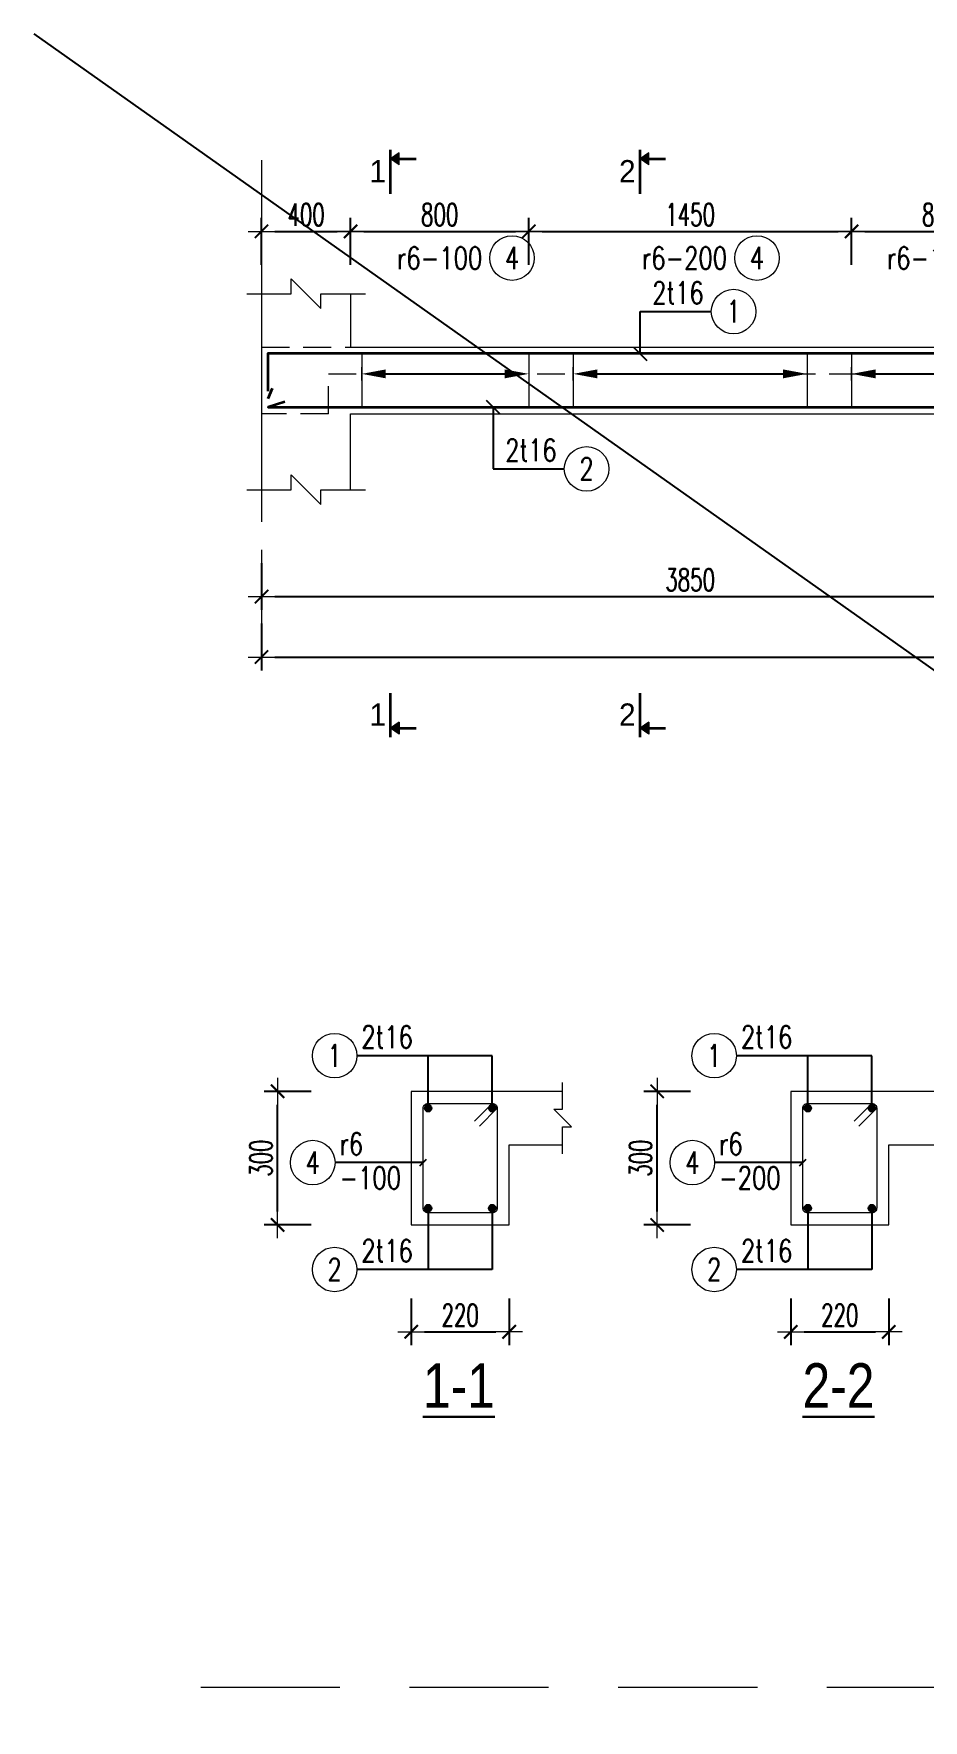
# Model space of a CAD drawing. Header units: millimetres. Extents: x -529861 to -223882, y -171969 to 61504.
# Drawn here: x -427219 to -423223, y -89836 to -82263 of the extents above; entities that cross this region are included whole.
import ezdxf
from ezdxf.enums import TextEntityAlignment as Align

# ---------------------------------------------------------------- set-up
doc = ezdxf.new("R2010")
doc.units = ezdxf.units.MM
doc.header["$LTSCALE"] = 5000
doc.linetypes.add('CENTER', pattern=[2, 1.25, -0.25, 0.25, -0.25])
doc.linetypes.add('HIDDEN', pattern=[0.375, 0.25, -0.125])
doc.layers.get('Defpoints').update_dxf_attribs({"color": 143})
for name, color, linetype, lineweight in [('kata_dim', 8, 'Continuous', 15), ('kata_grid', 8, 'CENTER', 5), ('kata_net khuat', 9, 'HIDDEN', 5), ('kata_net manh', 8, 'Continuous', 5), ('kata_net thay', 4, 'Continuous', 20), ('kata_text', 7, 'Continuous', 30), ('kata_thep chu', 1, 'Continuous', 35), ('kata_thep dai', 220, 'Continuous', 20)]:
    doc.layers.add(name, color=color, linetype=linetype, lineweight=lineweight)
doc.layers.add('KCS_Plotter', color=11, linetype='Continuous', plot=False)
doc.styles.add('General text 1', font='')
doc.styles.add('kata_text', font='arial.ttf', dxfattribs={"width": 0.8})
doc.styles.add('vnsimpli', font='vnsimli.shx', dxfattribs={"width": 0.65})
doc.styles.get('General text 1').set_extended_font_data('.VnAvantH')
doc.dimstyles.new('kata_dim_20', dxfattribs={"dimscale": 20, "dimtxt": 2.5, "dimasz": 1.5, "dimexe": 1.5, "dimexo": 2.5, "dimtad": 1, "dimdec": 0, "dimzin": 0, "dimdsep": 46, "dimtxsty": 'vnsimpli', "dimblk": 'kata_block_ArchTick', "dimcen": 0.09, "dimdle": 1.2, "dimclrd": 8, "dimclre": 8, "dimclrt": 3, "dimadec": 0, "dimazin": 0, "dimtfac": 1, "dimtdec": 0, "dimtix": 1, "dimtofl": 0, "dimtmove": 0, "dimatfit": 3, "dimfxl": 3.75, "dimfxlon": 1, "dimtolj": 1, "dimtzin": 0, "dimarcsym": 0})
doc.dimstyles.new('kata_dim_40', dxfattribs={"dimscale": 40, "dimtxt": 2.5, "dimasz": 1.5, "dimexe": 1.5, "dimexo": 2.5, "dimtad": 1, "dimdec": 0, "dimzin": 0, "dimdsep": 46, "dimtxsty": 'vnsimpli', "dimblk": 'kata_block_ArchTick', "dimcen": 0.09, "dimdle": 1.2, "dimclrd": 8, "dimclre": 8, "dimclrt": 3, "dimadec": 0, "dimazin": 0, "dimtfac": 1, "dimtdec": 0, "dimtix": 1, "dimtofl": 0, "dimtmove": 0, "dimatfit": 3, "dimfxl": 3.75, "dimfxlon": 1, "dimtolj": 1, "dimtzin": 0, "dimarcsym": 0})
doc.dimstyles.new('kata_rai_thep', dxfattribs={"dimtxt": 2, "dimasz": 1, "dimexe": 0, "dimexo": 0, "dimtad": 1, "dimdec": 0, "dimzin": 12, "dimdsep": 46, "dimtxsty": 'kata_text', "dimblk": 'kata_block_RUNTIC', "dimcen": 0, "dimse1": 1, "dimse2": 1, "dimclrd": 6, "dimclre": 6, "dimclrt": 7, "dimadec": 0, "dimazin": 3, "dimtfac": 1, "dimtdec": 0, "dimtmove": 2, "dimatfit": 3, "dimldrblk": 'kata_block_LEADERTIC', "dimfxl": 1, "dimtolj": 1, "dimtzin": 0, "dimlwd": -1, "dimlwe": -1, "dimarcsym": 0})

# ---------------------------------------------------------------- blocks, each defined once
blk = doc.blocks.new('kata_block_ArchTick')
at = {"color": 8}
blk.add_line((1, 0), (-1, 0), dxfattribs=at)
at = {"color": 8, "const_width": 0.15}
blk.add_lwpolyline([(-0.5, -0.5), (0.5, 0.5)], dxfattribs=at)
blk = doc.blocks.new('*D335')
at = {"layer": 'Defpoints', "color": 0, "linetype": 'ByBlock', "ltscale": 1500, "transparency": 16777216}
for p in [(-425795.4, -83150.2), (-426195.4, -83670.2), (-425795.4, -83670.2)]:
    blk.add_point(p, dxfattribs=at)
at = {"layer": 'kata_dim', "color": 8, "linetype": 'ByBlock', "lineweight": -2, "ltscale": 1500, "transparency": 16777216}
for p, q in [((-426195.4, -83300.2), (-426195.4, -83090.2)), ((-426135.4, -83150.2), (-425855.4, -83150.2)), ((-425795.4, -83300.2), (-425795.4, -83090.2))]:
    blk.add_line(p, q, dxfattribs=at)
at = {"layer": 'kata_dim', "color": 8, "linetype": 'ByBlock', "lineweight": -2, "ltscale": 1500, "transparency": 16777216, "xscale": 60, "yscale": 60, "zscale": 60, "rotation": 180}
blk.add_blockref('kata_block_ArchTick', (-426195.4, -83150.2), dxfattribs=at)
at = {"layer": 'kata_dim', "color": 8, "linetype": 'ByBlock', "lineweight": -2, "ltscale": 1500, "transparency": 16777216, "xscale": 60, "yscale": 60, "zscale": 60}
blk.add_blockref('kata_block_ArchTick', (-425795.4, -83150.2), dxfattribs=at)
at = {"layer": 'kata_dim', "color": 3, "linetype": 'ByBlock', "ltscale": 1500, "transparency": 16777216, "insert": (-425995.4, -83075.2), "char_height": 100, "attachment_point": 5, "style": 'vnsimpli'}
blk.add_mtext('\\A1;400', dxfattribs=at)
blk = doc.blocks.new('*D337')
at = {"layer": 'Defpoints', "color": 0, "linetype": 'ByBlock', "ltscale": 1500, "transparency": 16777216}
for p in [(-424995.4, -83150.2), (-425795.4, -83670.2), (-424995.4, -83670.2)]:
    blk.add_point(p, dxfattribs=at)
at = {"layer": 'kata_dim', "color": 8, "linetype": 'ByBlock', "lineweight": -2, "ltscale": 1500, "transparency": 16777216}
for p, q in [((-425795.4, -83300.2), (-425795.4, -83090.2)), ((-425735.4, -83150.2), (-425055.4, -83150.2)), ((-424995.4, -83300.2), (-424995.4, -83090.2))]:
    blk.add_line(p, q, dxfattribs=at)
at = {"layer": 'kata_dim', "color": 8, "linetype": 'ByBlock', "lineweight": -2, "ltscale": 1500, "transparency": 16777216, "xscale": 60, "yscale": 60, "zscale": 60, "rotation": 180}
blk.add_blockref('kata_block_ArchTick', (-425795.4, -83150.2), dxfattribs=at)
at = {"layer": 'kata_dim', "color": 8, "linetype": 'ByBlock', "lineweight": -2, "ltscale": 1500, "transparency": 16777216, "xscale": 60, "yscale": 60, "zscale": 60}
blk.add_blockref('kata_block_ArchTick', (-424995.4, -83150.2), dxfattribs=at)
at = {"layer": 'kata_dim', "color": 3, "linetype": 'ByBlock', "ltscale": 1500, "transparency": 16777216, "insert": (-425395.4, -83075.2), "char_height": 100, "attachment_point": 5, "style": 'vnsimpli'}
blk.add_mtext('\\A1;800', dxfattribs=at)
blk = doc.blocks.new('*D338')
at = {"layer": 'Defpoints', "color": 0, "linetype": 'ByBlock', "ltscale": 1500, "transparency": 16777216}
for p in [(-423545.4, -83150.2), (-424995.4, -83670.2), (-423545.4, -83670.2)]:
    blk.add_point(p, dxfattribs=at)
at = {"layer": 'kata_dim', "color": 8, "linetype": 'ByBlock', "lineweight": -2, "ltscale": 1500, "transparency": 16777216}
for p, q in [((-424995.4, -83300.2), (-424995.4, -83090.2)), ((-424935.4, -83150.2), (-423605.4, -83150.2)), ((-423545.4, -83300.2), (-423545.4, -83090.2))]:
    blk.add_line(p, q, dxfattribs=at)
at = {"layer": 'kata_dim', "color": 8, "linetype": 'ByBlock', "lineweight": -2, "ltscale": 1500, "transparency": 16777216, "xscale": 60, "yscale": 60, "zscale": 60, "rotation": 180}
blk.add_blockref('kata_block_ArchTick', (-424995.4, -83150.2), dxfattribs=at)
at = {"layer": 'kata_dim', "color": 8, "linetype": 'ByBlock', "lineweight": -2, "ltscale": 1500, "transparency": 16777216, "xscale": 60, "yscale": 60, "zscale": 60}
blk.add_blockref('kata_block_ArchTick', (-423545.4, -83150.2), dxfattribs=at)
at = {"layer": 'kata_dim', "color": 3, "linetype": 'ByBlock', "ltscale": 1500, "transparency": 16777216, "insert": (-424270.4, -83075.2), "char_height": 100, "attachment_point": 5, "style": 'vnsimpli'}
blk.add_mtext('\\A1;1450', dxfattribs=at)
blk = doc.blocks.new('*D339')
at = {"layer": 'Defpoints', "color": 0, "linetype": 'ByBlock', "ltscale": 1500, "transparency": 16777216}
for p in [(-422745.4, -83150.2), (-423545.4, -83670.2), (-422745.4, -83670.2)]:
    blk.add_point(p, dxfattribs=at)
at = {"layer": 'kata_dim', "color": 8, "linetype": 'ByBlock', "lineweight": -2, "ltscale": 1500, "transparency": 16777216}
for p, q in [((-423545.4, -83300.2), (-423545.4, -83090.2)), ((-423485.4, -83150.2), (-422805.4, -83150.2)), ((-422745.4, -83300.2), (-422745.4, -83090.2))]:
    blk.add_line(p, q, dxfattribs=at)
at = {"layer": 'kata_dim', "color": 8, "linetype": 'ByBlock', "lineweight": -2, "ltscale": 1500, "transparency": 16777216, "xscale": 60, "yscale": 60, "zscale": 60, "rotation": 180}
blk.add_blockref('kata_block_ArchTick', (-423545.4, -83150.2), dxfattribs=at)
at = {"layer": 'kata_dim', "color": 8, "linetype": 'ByBlock', "lineweight": -2, "ltscale": 1500, "transparency": 16777216, "xscale": 60, "yscale": 60, "zscale": 60}
blk.add_blockref('kata_block_ArchTick', (-422745.4, -83150.2), dxfattribs=at)
at = {"layer": 'kata_dim', "color": 3, "linetype": 'ByBlock', "ltscale": 1500, "transparency": 16777216, "insert": (-423145.4, -83075.2), "char_height": 100, "attachment_point": 5, "style": 'vnsimpli'}
blk.add_mtext('\\A1;800', dxfattribs=at)
blk = doc.blocks.new('*D349')
at = {"layer": 'Defpoints', "color": 0, "linetype": 'ByBlock', "ltscale": 1500, "transparency": 16777216}
for p in [(-426195.4, -83970.2), (-422345.4, -83970.2), (-422345.4, -84790.2)]:
    blk.add_point(p, dxfattribs=at)
at = {"layer": 'kata_dim', "color": 8, "linetype": 'ByBlock', "lineweight": -2, "ltscale": 1500, "transparency": 16777216}
for p, q in [((-426195.4, -84640.2), (-426195.4, -84850.2)), ((-422345.4, -84640.2), (-422345.4, -84850.2)), ((-426135.4, -84790.2), (-422405.4, -84790.2))]:
    blk.add_line(p, q, dxfattribs=at)
at = {"layer": 'kata_dim', "color": 8, "linetype": 'ByBlock', "lineweight": -2, "ltscale": 1500, "transparency": 16777216, "xscale": 60, "yscale": 60, "zscale": 60, "rotation": 180}
blk.add_blockref('kata_block_ArchTick', (-426195.4, -84790.2), dxfattribs=at)
at = {"layer": 'kata_dim', "color": 8, "linetype": 'ByBlock', "lineweight": -2, "ltscale": 1500, "transparency": 16777216, "xscale": 60, "yscale": 60, "zscale": 60}
blk.add_blockref('kata_block_ArchTick', (-422345.4, -84790.2), dxfattribs=at)
at = {"layer": 'kata_dim', "color": 3, "linetype": 'ByBlock', "ltscale": 1500, "transparency": 16777216, "insert": (-424270.4, -84715.2), "char_height": 100, "attachment_point": 5, "style": 'vnsimpli'}
blk.add_mtext('\\A1;3850', dxfattribs=at)
blk = doc.blocks.new('kata_block_RUNTIC')
at = {"layer": 'kata_dim', "color": 6}
blk.add_line((0, 0.75), (0, -0.75), dxfattribs=at)
blk.add_lwpolyline([(0, 0, 0, 1, 0), (-2.7, 0, 1, 1, 0)], format="xyseb", dxfattribs=at)
blk = doc.blocks.new('*D352')
at = {"layer": 'Defpoints', "color": 6, "linetype": 'ByBlock', "ltscale": 1500, "transparency": 16777216}
blk.add_line((-425705.4, -83790.2), (-425035.4, -83790.2), dxfattribs=at)
at = {"layer": 'Defpoints', "color": 0, "linetype": 'ByBlock', "ltscale": 1500, "transparency": 16777216}
for p in [(-425745.4, -83790.2), (-424995.4, -83790.2), (-424995.4, -83790.2)]:
    blk.add_point(p, dxfattribs=at)
at = {"layer": 'Defpoints', "color": 6, "linetype": 'ByBlock', "ltscale": 1500, "transparency": 16777216, "xscale": 40, "yscale": 40, "zscale": 40, "rotation": 180}
blk.add_blockref('kata_block_RUNTIC', (-425745.4, -83790.2), dxfattribs=at)
at = {"layer": 'Defpoints', "color": 6, "linetype": 'ByBlock', "ltscale": 1500, "transparency": 16777216, "xscale": 40, "yscale": 40, "zscale": 40}
blk.add_blockref('kata_block_RUNTIC', (-424995.4, -83790.2), dxfattribs=at)
blk = doc.blocks.new('kata_block_LEADERTIC')
at = {"layer": 'kata_dim', "color": 6}
blk.add_lwpolyline([(0, 0, 0, 1, 0), (-2.7, 0, 1, 1, 0)], format="xyseb", dxfattribs=at)
blk = doc.blocks.new('*D353')
at = {"layer": 'Defpoints', "color": 6, "linetype": 'ByBlock', "ltscale": 1500, "transparency": 16777216}
blk.add_line((-424755.4, -83790.2), (-423785.4, -83790.2), dxfattribs=at)
at = {"layer": 'Defpoints', "color": 0, "linetype": 'ByBlock', "ltscale": 1500, "transparency": 16777216}
for p in [(-424795.4, -83790.2), (-423745.4, -83790.2), (-423745.4, -83790.2)]:
    blk.add_point(p, dxfattribs=at)
at = {"layer": 'Defpoints', "color": 6, "linetype": 'ByBlock', "ltscale": 1500, "transparency": 16777216, "xscale": 40, "yscale": 40, "zscale": 40, "rotation": 180}
blk.add_blockref('kata_block_RUNTIC', (-424795.4, -83790.2), dxfattribs=at)
at = {"layer": 'Defpoints', "color": 6, "linetype": 'ByBlock', "ltscale": 1500, "transparency": 16777216, "xscale": 40, "yscale": 40, "zscale": 40}
blk.add_blockref('kata_block_RUNTIC', (-423745.4, -83790.2), dxfattribs=at)
blk = doc.blocks.new('*D354')
at = {"layer": 'Defpoints', "color": 6, "linetype": 'ByBlock', "ltscale": 1500, "transparency": 16777216}
blk.add_line((-423505.4, -83790.2), (-422835.4, -83790.2), dxfattribs=at)
at = {"layer": 'Defpoints', "color": 0, "linetype": 'ByBlock', "ltscale": 1500, "transparency": 16777216}
for p in [(-423545.4, -83790.2), (-422795.4, -83790.2), (-422795.4, -83790.2)]:
    blk.add_point(p, dxfattribs=at)
at = {"layer": 'Defpoints', "color": 6, "linetype": 'ByBlock', "ltscale": 1500, "transparency": 16777216, "xscale": 40, "yscale": 40, "zscale": 40, "rotation": 180}
blk.add_blockref('kata_block_RUNTIC', (-423545.4, -83790.2), dxfattribs=at)
at = {"layer": 'Defpoints', "color": 6, "linetype": 'ByBlock', "ltscale": 1500, "transparency": 16777216, "xscale": 40, "yscale": 40, "zscale": 40}
blk.add_blockref('kata_block_RUNTIC', (-422795.4, -83790.2), dxfattribs=at)
blk = doc.blocks.new('*U54')
blk.add_circle((2.5, 0), 2.5)
at = {"layer": 'kata_text', "color": 3, "style": 'vnsimpli', "width": 0.75}
blk.add_attdef('DK2', text='', height=2.5, dxfattribs=at).set_placement((-0.85, 0.85), align=Align.RIGHT)
at = {"layer": 'kata_text', "color": 7, "style": 'vnsimpli', "width": 0.75}
blk.add_attdef('SH3', text='', height=2.5, dxfattribs=at).set_placement((2.5, 0), align=Align.MIDDLE)
blk = doc.blocks.new('*U87')
blk.add_circle((2.5, 0), 2.5)
at = {"layer": 'kata_text', "color": 3, "style": 'vnsimpli', "width": 0.75}
blk.add_attdef('DKKC2', text='', height=2.5, dxfattribs=at).set_placement((-0.85, -1.25), align=Align.RIGHT)
at = {"layer": 'kata_text', "color": 7, "style": 'vnsimpli', "width": 0.75}
blk.add_attdef('SH3', text='', height=2.5, dxfattribs=at).set_placement((2.5, 0), align=Align.MIDDLE)
blk = doc.blocks.new('*D358')
at = {"layer": 'Defpoints', "color": 0, "linetype": 'ByBlock', "ltscale": 1500, "transparency": 16777216}
for p in [(-423818.5, -87612), (-423378.4, -87612), (-423378.4, -88092)]:
    blk.add_point(p, dxfattribs=at)
at = {"layer": 'kata_dim', "color": 8, "linetype": 'ByBlock', "lineweight": -2, "ltscale": 1500, "transparency": 16777216}
for p, q in [((-423818.5, -87942), (-423818.5, -88152)), ((-423378.4, -87942), (-423378.4, -88152)), ((-423758.5, -88092), (-423438.4, -88092))]:
    blk.add_line(p, q, dxfattribs=at)
at = {"layer": 'kata_dim', "color": 8, "linetype": 'ByBlock', "lineweight": -2, "ltscale": 1500, "transparency": 16777216, "xscale": 60, "yscale": 60, "zscale": 60, "rotation": 180}
blk.add_blockref('kata_block_ArchTick', (-423818.5, -88092), dxfattribs=at)
at = {"layer": 'kata_dim', "color": 8, "linetype": 'ByBlock', "lineweight": -2, "ltscale": 1500, "transparency": 16777216, "xscale": 60, "yscale": 60, "zscale": 60}
blk.add_blockref('kata_block_ArchTick', (-423378.4, -88092), dxfattribs=at)
at = {"layer": 'kata_dim', "color": 3, "linetype": 'ByBlock', "ltscale": 1500, "transparency": 16777216, "insert": (-423598.4, -88017), "char_height": 100, "attachment_point": 5, "style": 'vnsimpli'}
blk.add_mtext('\\A1;220', dxfattribs=at)
blk = doc.blocks.new('kata_block_TD')
at = {"color": 6, "linetype": 'ByBlock', "lineweight": -2, "style": 'kata_text', "width": 0.8}
blk.add_attdef('SECTDET2', text='', height=5, dxfattribs=at).set_placement((0, 7.97), align=Align.CENTER)
at = {"color": 0, "linetype": 'ByBlock', "lineweight": -2, "style": 'kata_text', "width": 0.8}
blk.add_attdef('SECTDET1', text='', height=5, dxfattribs=at).set_placement((0, 1.47), align=Align.CENTER)
blk = doc.blocks.new('*D359')
at = {"layer": 'Defpoints', "color": 0, "linetype": 'ByBlock', "ltscale": 1500, "transparency": 16777216}
for p in [(-424418.5, -87012), (-423818.5, -87012), (-423818.5, -87612)]:
    blk.add_point(p, dxfattribs=at)
at = {"layer": 'kata_dim', "color": 8, "linetype": 'ByBlock', "lineweight": -2, "ltscale": 1500, "transparency": 16777216}
for p, q in [((-424268.5, -87012), (-424478.5, -87012)), ((-424418.5, -87552), (-424418.5, -87072)), ((-424268.5, -87612), (-424478.5, -87612))]:
    blk.add_line(p, q, dxfattribs=at)
at = {"layer": 'kata_dim', "color": 8, "linetype": 'ByBlock', "lineweight": -2, "ltscale": 1500, "transparency": 16777216, "xscale": 60, "yscale": 60, "zscale": 60}
for p, rotation in [((-424418.5, -87012), 90), ((-424418.5, -87612), 270)]:
    blk.add_blockref('kata_block_ArchTick', p, dxfattribs=dict(at, rotation=rotation))
at = {"layer": 'kata_dim', "color": 3, "linetype": 'ByBlock', "ltscale": 1500, "transparency": 16777216, "insert": (-424493.5, -87312), "char_height": 100, "attachment_point": 5, "rotation": 90, "style": 'vnsimpli'}
blk.add_mtext('\\A1;300', dxfattribs=at)
blk = doc.blocks.new('kata_block_THEP')
at = {"layer": 'kata_thep chu', "color": 0}
for p, q in [((-0.5, 0), (0.5, 0)), ((-0.35, 0.35), (0.35, -0.35)), ((0.35, 0.35), (-0.35, -0.35)), ((0, 0.5), (0, -0.5))]:
    blk.add_line(p, q, dxfattribs=at)
at = {"layer": 'kata_thep chu', "color": 0, "const_width": 0.0833}
blk.add_lwpolyline([(-0.5, 0, 1), (0.5, 0, 1), (-0.5, 0, 1)], format="xyb", dxfattribs=at)
blk = doc.blocks.new('*U68')
blk.add_circle((-2.5, 0), 2.5)
at = {"layer": 'kata_text', "color": 3, "style": 'vnsimpli', "width": 0.75}
blk.add_attdef('DK1', (0.5, 0.85), '', height=2.5, dxfattribs=at)
at = {"layer": 'kata_text', "color": 7, "style": 'vnsimpli', "width": 0.75}
blk.add_attdef('SH2', text='', height=2.5, dxfattribs=at).set_placement((-2.5, 0), align=Align.MIDDLE)
blk = doc.blocks.new('*U70')
blk.add_circle((-2.5, 0), 2.5)
at = {"layer": 'kata_text', "color": 3, "style": 'vnsimpli', "width": 0.75}
for tag, p in [('DK1', (0.5, 0.85)), ('KC1', (0.5, -2.97))]:
    blk.add_attdef(tag, p, '', height=2.5, dxfattribs=at)
at = {"layer": 'kata_text', "color": 7, "style": 'vnsimpli', "width": 0.75}
blk.add_attdef('SH2', text='', height=2.5, dxfattribs=at).set_placement((-2.5, 0), align=Align.MIDDLE)
blk = doc.blocks.new('kata_block_SECBAL')
blk.add_hatch(color=2).paths.add_polyline_path([(0.99, 3.81), (0, 3.13), (0.99, 2.46)])
at = {"color": 2}
for p, q in [((0.99, 3.81), (0, 3.13)), ((0.99, 2.46), (0.99, 3.81)), ((0.99, 2.46), (0, 3.13))]:
    blk.add_line(p, q, dxfattribs=at)
at = {"color": 2, "const_width": 0.3}
for points in [[(0, -0.8), (0, 4.16)], [(0.99, 3.13), (2.89, 3.13)]]:
    blk.add_lwpolyline(points, dxfattribs=at)
at = {"color": 2, "linetype": 'ByBlock', "lineweight": -2, "style": 'General text 1'}
blk.add_attdef('DETAIL', text='', height=2.5, dxfattribs=at).set_placement((-0.5, 1.75), align=Align.MIDDLE_RIGHT)
blk = doc.blocks.new('*U88')
blk.add_hatch(color=2).paths.add_polyline_path([(0.99, -0.45), (0, 0.22), (0.99, 0.9)])
at = {"color": 2}
for p, q in [((0.99, 0.9), (0, 0.22)), ((0.99, -0.45), (0, 0.22)), ((0.99, 0.9), (0.99, -0.45))]:
    blk.add_line(p, q, dxfattribs=at)
at = {"color": 2, "const_width": 0.3}
for points in [[(0, 4.16), (0, -0.8)], [(0.99, 0.22), (2.89, 0.22)]]:
    blk.add_lwpolyline(points, dxfattribs=at)
at = {"color": 2, "linetype": 'ByBlock', "lineweight": -2, "style": 'General text 1'}
blk.add_attdef('DETAIL', text='', height=2.5, dxfattribs=at).set_placement((-0.5, 1.75), align=Align.MIDDLE_RIGHT)
blk = doc.blocks.new('*D378')
at = {"layer": 'Defpoints', "color": 0, "linetype": 'ByBlock', "ltscale": 1500, "transparency": 16777216}
for p in [(-426195.4, -84183.8), (-415495.4, -84190.2), (-415495.4, -85061.7)]:
    blk.add_point(p, dxfattribs=at)
at = {"layer": 'kata_dim', "color": 8, "linetype": 'ByBlock', "lineweight": -2, "ltscale": 1500, "transparency": 16777216}
for p, q in [((-426195.4, -84911.7), (-426195.4, -85121.7)), ((-415495.4, -84911.7), (-415495.4, -85121.7)), ((-426135.4, -85061.7), (-415555.4, -85061.7))]:
    blk.add_line(p, q, dxfattribs=at)
at = {"layer": 'kata_dim', "color": 8, "linetype": 'ByBlock', "lineweight": -2, "ltscale": 1500, "transparency": 16777216, "xscale": 60, "yscale": 60, "zscale": 60, "rotation": 180}
blk.add_blockref('kata_block_ArchTick', (-426195.4, -85061.7), dxfattribs=at)
at = {"layer": 'kata_dim', "color": 8, "linetype": 'ByBlock', "lineweight": -2, "ltscale": 1500, "transparency": 16777216, "xscale": 60, "yscale": 60, "zscale": 60}
blk.add_blockref('kata_block_ArchTick', (-415495.4, -85061.7), dxfattribs=at)
at = {"layer": 'kata_dim', "color": 3, "linetype": 'ByBlock', "ltscale": 1500, "transparency": 16777216, "insert": (-420845.4, -84986.7), "char_height": 100, "attachment_point": 5, "style": 'vnsimpli'}
blk.add_mtext('\\A1;10700', dxfattribs=at)
blk = doc.blocks.new('*D379')
at = {"layer": 'Defpoints', "color": 0, "linetype": 'ByBlock', "ltscale": 1500, "transparency": 16777216}
for p in [(-425523.3, -87612), (-425083.2, -87612), (-425083.2, -88092)]:
    blk.add_point(p, dxfattribs=at)
at = {"layer": 'kata_dim', "color": 8, "linetype": 'ByBlock', "lineweight": -2, "ltscale": 1500, "transparency": 16777216}
for p, q in [((-425523.3, -87942), (-425523.3, -88152)), ((-425083.2, -87942), (-425083.2, -88152)), ((-425463.3, -88092), (-425143.2, -88092))]:
    blk.add_line(p, q, dxfattribs=at)
at = {"layer": 'kata_dim', "color": 8, "linetype": 'ByBlock', "lineweight": -2, "ltscale": 1500, "transparency": 16777216, "xscale": 60, "yscale": 60, "zscale": 60, "rotation": 180}
blk.add_blockref('kata_block_ArchTick', (-425523.3, -88092), dxfattribs=at)
at = {"layer": 'kata_dim', "color": 8, "linetype": 'ByBlock', "lineweight": -2, "ltscale": 1500, "transparency": 16777216, "xscale": 60, "yscale": 60, "zscale": 60}
blk.add_blockref('kata_block_ArchTick', (-425083.2, -88092), dxfattribs=at)
at = {"layer": 'kata_dim', "color": 3, "linetype": 'ByBlock', "ltscale": 1500, "transparency": 16777216, "insert": (-425303.2, -88017), "char_height": 100, "attachment_point": 5, "style": 'vnsimpli'}
blk.add_mtext('\\A1;220', dxfattribs=at)
blk = doc.blocks.new('*D380')
at = {"layer": 'Defpoints', "color": 0, "linetype": 'ByBlock', "ltscale": 1500, "transparency": 16777216}
for p in [(-426123.3, -87012), (-425523.3, -87012), (-425523.3, -87612)]:
    blk.add_point(p, dxfattribs=at)
at = {"layer": 'kata_dim', "color": 8, "linetype": 'ByBlock', "lineweight": -2, "ltscale": 1500, "transparency": 16777216}
for p, q in [((-425973.3, -87012), (-426183.3, -87012)), ((-426123.3, -87552), (-426123.3, -87072)), ((-425973.3, -87612), (-426183.3, -87612))]:
    blk.add_line(p, q, dxfattribs=at)
at = {"layer": 'kata_dim', "color": 8, "linetype": 'ByBlock', "lineweight": -2, "ltscale": 1500, "transparency": 16777216, "xscale": 60, "yscale": 60, "zscale": 60}
for p, rotation in [((-426123.3, -87012), 90), ((-426123.3, -87612), 270)]:
    blk.add_blockref('kata_block_ArchTick', p, dxfattribs=dict(at, rotation=rotation))
at = {"layer": 'kata_dim', "color": 3, "linetype": 'ByBlock', "ltscale": 1500, "transparency": 16777216, "insert": (-426198.3, -87312), "char_height": 100, "attachment_point": 5, "rotation": 90, "style": 'vnsimpli'}
blk.add_mtext('\\A1;300', dxfattribs=at)

msp = doc.modelspace()

# ---------------------------------------------------------------- linework, layer by layer
at = {"layer": 'kata_dim', "linetype": 'ByBlock', "ltscale": 1500}
for points in [[(-426262.08, -83430.2), (-426062.08, -83430.2), (-426062.08, -83363.54), (-425928.75, -83496.87), (-425928.75, -83430.2), (-425728.75, -83430.2)], [(-426262.08, -84310.2), (-426062.08, -84310.2), (-426062.08, -84243.54), (-425928.75, -84376.87), (-425928.75, -84310.2), (-425728.75, -84310.2)], [(-424843.16, -87292.03), (-424843.16, -87172.03), (-424803.16, -87172.03), (-424883.16, -87092.03), (-424843.16, -87092.03), (-424843.16, -86972.03)]]:
    msp.add_lwpolyline(points, dxfattribs=at)
at = {"layer": 'kata_grid', "ltscale": 0.1}
msp.add_line((-426195.41, -82830.2), (-426195.41, -85110.2), dxfattribs=at)
at = {"layer": 'kata_net khuat', "ltscale": 0.1}
for p, q in [((-426195.41, -83670.2), (-425795.41, -83670.2)), ((-425895.41, -83970.2), (-426195.41, -83970.2))]:
    msp.add_line(p, q, dxfattribs=at)
at = {"layer": 'kata_net khuat', "ltscale": 0.5}
msp.add_line((-426468.67, -89687.77), (-409206.17, -89687.77), dxfattribs=at)
at = {"layer": 'kata_net khuat', "ltscale": 0.1}
for points in [[(-426195.41, -83790.2), (-426195.41, -83790.2), (-426195.41, -83970.2)], [(-425895.41, -83970.2), (-425895.41, -83790.2), (-422645.41, -83790.2), (-422645.41, -83970.2)]]:
    msp.add_lwpolyline(points, dxfattribs=at)
at = {"layer": 'kata_net thay', "linetype": 'ByBlock', "ltscale": 1500}
for p, q in [((-426195.41, -83430.2), (-426195.41, -83670.2)), ((-426195.41, -83670.2), (-426195.41, -84310.2))]:
    msp.add_line(p, q, dxfattribs=at)
for points in [[(-425795.41, -83430.2), (-425795.41, -83670.2), (-422745.41, -83670.2), (-422745.41, -83430.2)], [(-425795.41, -84310.2), (-425795.41, -83970.2), (-422745.41, -83970.2), (-422745.41, -84310.2)], [(-424843.16, -87012.03), (-425083.16, -87012.03), (-425083.16, -87012.03), (-425523.33, -87012.03), (-425523.33, -87612.03), (-425083.16, -87612.03), (-425083.16, -87252.03), (-424843.16, -87252.03)], [(-423138.35, -87012.03), (-423378.35, -87012.03), (-423378.35, -87012.03), (-423818.52, -87012.03), (-423818.52, -87612.03), (-423378.35, -87612.03), (-423378.35, -87252.03), (-423138.35, -87252.03)]]:
    msp.add_lwpolyline(points, dxfattribs=at)
at = {"layer": 'kata_thep chu', "linetype": 'ByBlock', "ltscale": 1500}
msp.add_line((-426165.41, -83900.2), (-426146.61, -83854.18), dxfattribs=at)
for points in [[(-426165.41, -83867.2), (-426165.41, -83697.2), (-422745.41, -83697.2)], [(-426090.41, -83915.2), (-426165.41, -83940.2), (-422945.41, -83940.2), (-422345.41, -83940.2), (-419945.41, -83940.2), (-419345.41, -84040.2), (-415525.41, -84040.2), (-415600.41, -84015.2)]]:
    msp.add_lwpolyline(points, dxfattribs=at)
at = {"layer": 'kata_thep dai', "linetype": 'ByBlock', "ltscale": 30}
for p, q in [((-425745.41, -83697.2), (-425745.41, -83943.2)), ((-424995.41, -83697.2), (-424995.41, -83943.2)), ((-424795.41, -83697.2), (-424795.41, -83943.2)), ((-423745.41, -83697.2), (-423745.41, -83943.2)), ((-423545.41, -83697.2), (-423545.41, -83943.2))]:
    msp.add_line(p, q, dxfattribs=at)
at = {"layer": 'kata_thep dai', "linetype": 'ByBlock', "ltscale": 1500}
for points in [[(-425239.16, -87146.03), (-425159.16, -87066.03, -0.4142136), (-425137.16, -87088.03), (-425137.16, -87536.03, -0.4142136), (-425159.16, -87558.03), (-425447.33, -87558.03, -0.4142136), (-425469.33, -87536.03), (-425469.33, -87088.03, -0.4142136), (-425447.33, -87066.03), (-425159.16, -87066.03, -0.4142136), (-425137.16, -87088.03), (-425217.16, -87168.03)], [(-423534.35, -87146.03), (-423454.35, -87066.03, -0.4142136), (-423432.35, -87088.03), (-423432.35, -87536.03, -0.4142136), (-423454.35, -87558.03), (-423742.52, -87558.03, -0.4142136), (-423764.52, -87536.03), (-423764.52, -87088.03, -0.4142136), (-423742.52, -87066.03), (-423454.35, -87066.03, -0.4142136), (-423432.35, -87088.03), (-423512.35, -87168.03)]]:
    msp.add_lwpolyline(points, format="xyb", dxfattribs=at)
at = {"layer": 'KCS_Plotter', "linetype": 'ByBlock', "ltscale": 1500}
msp.add_line((-427218.67, -82262.77), (-406218.67, -97112.77), dxfattribs=at)

# ---------------------------------------------------------------- block references
at = {"layer": 'kata_dim', "color": 2, "linetype": 'ByBlock', "ltscale": 1500, "xscale": 40, "yscale": 40, "zscale": 40}
for name, p, values in [('kata_block_SECBAL', (-425616.45, -82950.2), {'DETAIL': '1'}), ('kata_block_SECBAL', (-424495.41, -82950.2), {'DETAIL': '2'}), ('*U88', (-425616.45, -85390.2), {'DETAIL': '1'}), ('*U88', (-424495.41, -85390.2), {'DETAIL': '2'})]:
    msp.add_blockref(name, p, dxfattribs=at).add_auto_attribs(values)
at = {"layer": 'kata_net manh', "linetype": 'ByBlock', "ltscale": 1500, "xscale": 40, "yscale": 40, "zscale": 40}
for name, p, values in [('*U87', (-425170.41, -83270.2), {'SH3': '4', 'DKKC2': 'r6-100'}), ('*U87', (-424070.41, -83270.2), {'SH3': '4', 'DKKC2': 'r6-200'}), ('*U87', (-422970.41, -83270.2), {'SH3': '4', 'DKKC2': 'r6-100'}), ('*U54', (-424175.41, -83510.2), {'SH3': '1', 'DK2': '2t16'}), ('*U54', (-424835.67, -84216.74), {'SH3': '2', 'DK2': '2t16'}), ('*U68', (-425767.33, -86852.03), {'SH2': '1', 'DK1': '2t16'}), ('*U68', (-424062.52, -86852.03), {'SH2': '1', 'DK1': '2t16'}), ('*U70', (-425865.33, -87332.03), {'SH2': '4', 'DK1': 'r6', 'KC1': '-100'}), ('*U70', (-424160.52, -87332.03), {'SH2': '4', 'DK1': 'r6', 'KC1': '-200'}), ('*U68', (-425767.33, -87812.03), {'SH2': '2', 'DK1': '2t16'}), ('*U68', (-424062.52, -87812.03), {'SH2': '2', 'DK1': '2t16'})]:
    msp.add_blockref(name, p, dxfattribs=at).add_auto_attribs(values)
at = {"layer": 'kata_text', "linetype": 'ByBlock', "ltscale": 1500}
ref = msp.add_blockref('kata_block_TD', (-423604.18, -88492.03), dxfattribs=dict(at, xscale=40, yscale=40, zscale=40))
ref.add_attrib('SECTDET1', '%%u2-2', dxfattribs={"layer": '0', "color": 0, "linetype": 'ByBlock', "lineweight": -2, "height": 200, "style": 'kata_text', "width": 0.8}).set_placement((-423604.18, -88433.21), align=Align.CENTER)
ref = msp.add_blockref('kata_block_TD', (-425309, -88492.03), dxfattribs=dict(at, xscale=40, yscale=40, zscale=40))
ref.add_attrib('SECTDET1', '%%u1-1', dxfattribs={"layer": '0', "color": 0, "linetype": 'ByBlock', "lineweight": -2, "height": 200, "style": 'kata_text', "width": 0.8}).set_placement((-425309, -88433.21), align=Align.CENTER)
at = {"layer": 'kata_thep chu', "linetype": 'ByBlock', "ltscale": 1500, "xscale": 32, "yscale": 32, "zscale": 32}
for p in [(-425447.33, -87088.03), (-425159.16, -87088.03), (-423742.52, -87088.03), (-423454.35, -87088.03), (-425447.33, -87536.03), (-425159.16, -87536.03), (-423742.52, -87536.03), (-423454.35, -87536.03)]:
    msp.add_blockref('kata_block_THEP', p, dxfattribs=at)

# ---------------------------------------------------------------- dimensions: what is measured, and where the dimension line sits
at = {"layer": 'Defpoints', "linetype": 'ByBlock', "ltscale": 1500}
for p1, p2, picture, middle in [((-425745.41, -83790.2), (-424995.41, -83790.2), '*D352', (-425370.41, -83790.2)), ((-424795.41, -83790.2), (-423745.41, -83790.2), '*D353', (-424270.41, -83790.2)), ((-423545.41, -83790.2), (-422795.41, -83790.2), '*D354', (-423170.41, -83790.2))]:
    dim = msp.add_aligned_dim(p1=p1, p2=p2, distance=0, text=' ', dimstyle='kata_rai_thep', override={"dimscale": 40}, dxfattribs=at)
    dim.commit()
    dim.dimension.update_dxf_attribs({"geometry": picture, "text_midpoint": middle})
at = {"layer": 'kata_dim', "linetype": 'ByBlock', "ltscale": 1500}
for base, p1, p2, picture, middle in [((-425795.41, -83150.2), (-426195.41, -83670.2), (-425795.41, -83670.2), '*D335', (-425995.41, -83075.2)), ((-424995.41, -83150.2), (-425795.41, -83670.2), (-424995.41, -83670.2), '*D337', (-425395.41, -83075.2)), ((-423545.41, -83150.2), (-424995.41, -83670.2), (-423545.41, -83670.2), '*D338', (-424270.41, -83075.2)), ((-422745.41, -83150.2), (-423545.41, -83670.2), (-422745.41, -83670.2), '*D339', (-423145.41, -83075.2)), ((-422345.41, -84790.2), (-426195.41, -83970.2), (-422345.41, -83970.2), '*D349', (-424270.41, -84715.2)), ((-415495.41, -85061.68), (-426195.41, -84183.81), (-415495.41, -84190.2), '*D378', (-420845.41, -84986.68))]:
    dim = msp.add_linear_dim(base=base, p1=p1, p2=p2, dimstyle='kata_dim_40', dxfattribs=at)
    dim.commit()
    dim.dimension.update_dxf_attribs({"geometry": picture, "text_midpoint": middle})
for base, p1, p2, picture, middle in [((-426123.33, -87012.03), (-425523.33, -87612.03), (-425523.33, -87012.03), '*D380', (-426198.33, -87312.03)), ((-424418.52, -87012.03), (-423818.52, -87612.03), (-423818.52, -87012.03), '*D359', (-424493.52, -87312.03))]:
    dim = msp.add_linear_dim(base=base, p1=p1, p2=p2, angle=270, dimstyle='kata_dim_40', override={"dimlfac": 0.5}, dxfattribs=at)
    dim.commit()
    dim.dimension.update_dxf_attribs({"geometry": picture, "text_midpoint": middle})
for base, p1, p2, picture, middle in [((-425083.16, -88092.03), (-425523.33, -87612.03), (-425083.16, -87612.03), '*D379', (-425303.25, -88017.03)), ((-423378.35, -88092.03), (-423818.52, -87612.03), (-423378.35, -87612.03), '*D358', (-423598.43, -88017.03))]:
    dim = msp.add_linear_dim(base=base, p1=p1, p2=p2, dimstyle='kata_dim_40', override={"dimlfac": 0.5}, dxfattribs=at)
    dim.commit()
    dim.dimension.update_dxf_attribs({"geometry": picture, "text_midpoint": middle})

# ---------------------------------------------------------------- leaders
at = {"layer": 'kata_net manh', "linetype": 'ByBlock', "ltscale": 1500}
for points, dimstyle, override in [([(-424495.41, -83700.2), (-424495.41, -83510.2), (-424175.41, -83510.2)], 'kata_dim_40', {"dimldrblk": 'Oblique'}), ([(-425155.67, -83940.2), (-425155.67, -84216.74), (-424835.67, -84216.74)], 'kata_dim_40', {"dimldrblk": 'Oblique'}), ([(-425447.33, -87088.03), (-425447.33, -86852.03), (-425767.33, -86852.03)], 'kata_dim_20', {"dimldrblk": 'DotBlank'}), ([(-425159.16, -87088.03), (-425159.16, -86852.03), (-425767.33, -86852.03)], 'kata_dim_20', {"dimldrblk": 'DotBlank'}), ([(-423742.52, -87088.03), (-423742.52, -86852.03), (-424062.52, -86852.03)], 'kata_dim_20', {"dimldrblk": 'DotBlank'}), ([(-423454.35, -87088.03), (-423454.35, -86852.03), (-424062.52, -86852.03)], 'kata_dim_20', {"dimldrblk": 'DotBlank'}), ([(-425469.33, -87332.03), (-425865.33, -87332.03)], 'kata_dim_20', {"dimldrblk": 'Oblique'}), ([(-423764.52, -87332.03), (-424160.52, -87332.03)], 'kata_dim_20', {"dimldrblk": 'Oblique'}), ([(-425447.33, -87536.03), (-425447.33, -87812.03), (-425767.33, -87812.03)], 'kata_dim_20', {"dimldrblk": 'DotBlank'}), ([(-425159.16, -87536.03), (-425159.16, -87812.03), (-425767.33, -87812.03)], 'kata_dim_20', {"dimldrblk": 'DotBlank'}), ([(-423742.52, -87536.03), (-423742.52, -87812.03), (-424062.52, -87812.03)], 'kata_dim_20', {"dimldrblk": 'DotBlank'}), ([(-423454.35, -87536.03), (-423454.35, -87812.03), (-424062.52, -87812.03)], 'kata_dim_20', {"dimldrblk": 'DotBlank'})]:
    msp.add_leader(points, dimstyle=dimstyle, override=override, dxfattribs=at)

doc.saveas('drawing.dxf')
